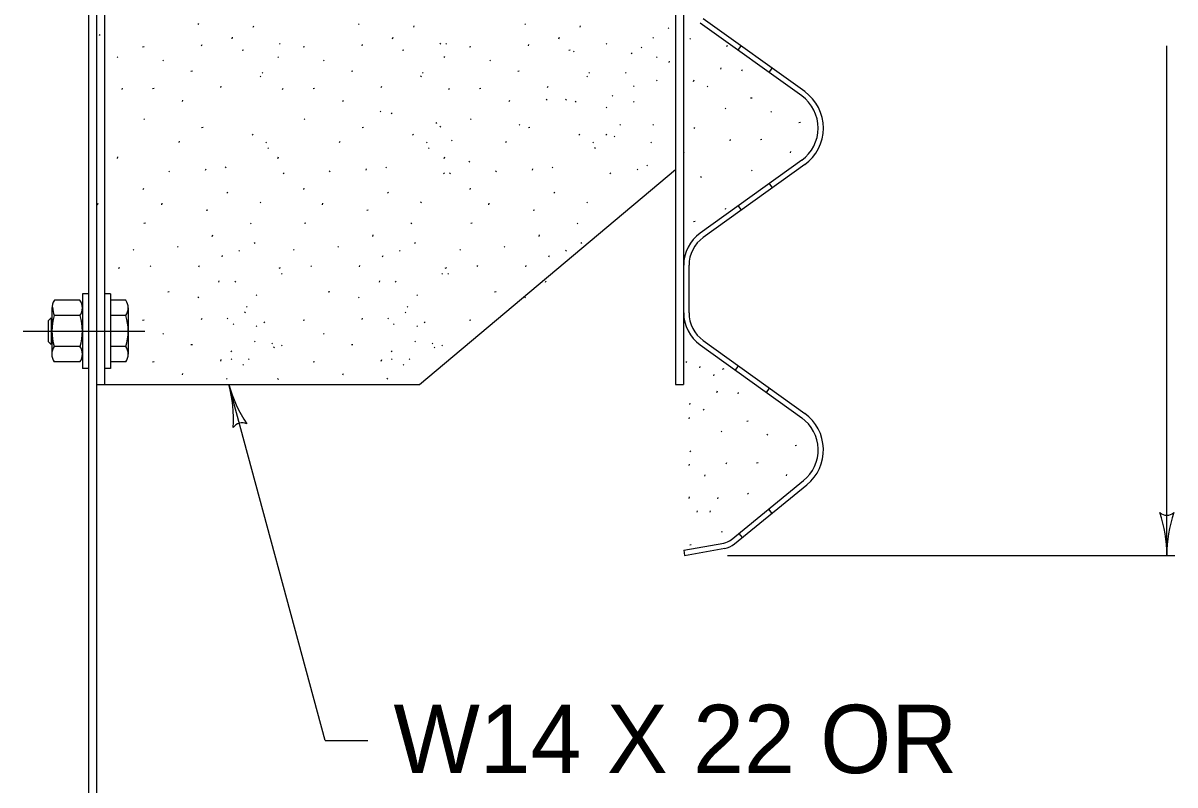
# Model space of a CAD drawing. Extents: x 1000 to 1036.3, y 1000 to 1022.
# Drawn here: x 1028.762 to 1032.133, y 1017.11 to 1019.339 of the extents above; entities that cross this region are included whole.
import ezdxf

# ---------------------------------------------------------------- set-up
doc = ezdxf.new("R2010")
doc.units = 0
doc.layers.add('Level 1', color=7, linetype='Continuous')
doc.layers.add('Level 5', color=7, linetype='Continuous')

msp = doc.modelspace()

# ---------------------------------------------------------------- linework, layer by layer
at = {"layer": 'Level 1'}
for p, q in [((1028.9533, 1020.4065), (1028.9533, 1015.7218)), ((1028.9767, 1020.4065), (1028.9767, 1015.7218)), ((1028.9767, 1020.4065), (1028.9767, 1018.2815)), ((1029.0001, 1020.4065), (1029.0001, 1018.2815)), ((1030.6719, 1020.4065), (1030.6719, 1018.2815)), ((1030.6953, 1020.4065), (1030.6953, 1018.2815)), ((1031.0498, 1019.1382), (1030.7527, 1019.3514)), ((1031.0408, 1019.1256), (1030.7437, 1019.3388)), ((1032.1096, 1017.7815), (1032.1096, 1019.272)), ((1030.8546, 1019.2592), (1030.8637, 1019.2718)), ((1030.9455, 1019.194), (1030.9545, 1019.2066)), ((1031.0408, 1018.9374), (1030.7437, 1018.7243)), ((1029.9219, 1018.2815), (1030.6719, 1018.9108)), ((1031.0498, 1018.9248), (1030.7527, 1018.7116)), ((1030.9455, 1018.869), (1030.9545, 1018.8564)), ((1030.8546, 1018.8038), (1030.8637, 1018.7913)), ((1030.6955, 1018.4913), (1030.6955, 1018.6302)), ((1030.7111, 1018.4913), (1030.7111, 1018.6302)), ((1028.9533, 1018.5471), (1028.9357, 1018.5471)), ((1028.9357, 1018.5471), (1028.9357, 1018.3283)), ((1029.0177, 1018.5471), (1029.0001, 1018.5471)), ((1029.0177, 1018.5471), (1029.0177, 1018.3283)), ((1028.8465, 1018.5063), (1028.8465, 1018.3701)), ((1028.9284, 1018.5279), (1028.8537, 1018.5279)), ((1028.9357, 1018.5053), (1028.9357, 1018.3701)), ((1029.0625, 1018.5279), (1029.0177, 1018.5279)), ((1029.0698, 1018.5053), (1029.0698, 1018.3701)), ((1028.8361, 1018.469), (1028.8439, 1018.4768)), ((1028.8361, 1018.4065), (1028.8361, 1018.469)), ((1028.8439, 1018.4768), (1028.8439, 1018.3987)), ((1028.929, 1018.4828), (1028.8532, 1018.4828)), ((1029.0631, 1018.4828), (1029.0177, 1018.4828)), ((1028.7618, 1018.4378), (1029.1186, 1018.4378)), ((1028.8046, 1018.4378), (1029.0001, 1018.4378)), ((1028.8439, 1018.3987), (1028.8361, 1018.4065)), ((1030.7437, 1018.3972), (1031.0408, 1018.1841)), ((1030.7527, 1018.4098), (1031.0498, 1018.1967)), ((1028.9285, 1018.3926), (1028.8532, 1018.3926)), ((1029.0626, 1018.3926), (1029.0177, 1018.3926)), ((1028.9284, 1018.3475), (1028.8532, 1018.3475)), ((1028.9533, 1018.3283), (1028.9357, 1018.3283)), ((1029.0177, 1018.3283), (1029.0001, 1018.3283)), ((1029.0625, 1018.3475), (1029.0177, 1018.3475)), ((1030.8468, 1018.3233), (1030.8558, 1018.3358)), ((1028.9767, 1018.2815), (1029.9219, 1018.2815)), ((1029.6462, 1017.2403), (1029.3643, 1018.2815)), ((1030.6719, 1018.2815), (1030.6953, 1018.2815)), ((1030.9376, 1018.2581), (1030.9466, 1018.2707)), ((1030.834, 1017.8273), (1031.0463, 1018.0003)), ((1030.8439, 1017.8152), (1031.0563, 1017.9882)), ((1030.9434, 1017.9164), (1030.9533, 1017.9043)), ((1030.8568, 1017.8458), (1030.8666, 1017.8338)), ((1030.6955, 1017.7968), (1030.8128, 1017.8176)), ((1030.6955, 1017.7968), (1030.6982, 1017.7815)), ((1030.6982, 1017.7815), (1030.8155, 1017.8023)), ((1030.8232, 1017.7815), (1032.1333, 1017.7815)), ((1029.6462, 1017.2403), (1029.7712, 1017.2403))]:
    msp.add_line(p, q, dxfattribs=at)
for centre, radius, start, end in [((1030.9733, 1019.0315), 0.1313, 0, 54.3274), ((1030.9733, 1019.0315), 0.1157, 0, 54.3274), ((1030.9733, 1019.0315), 0.1157, 305.6726, 0), ((1030.9733, 1019.0315), 0.1313, 305.6726, 0), ((1030.8112, 1018.6301), 0.1157, 125.6726, 180), ((1030.8112, 1018.6301), 0.1002, 125.6726, 180), ((1028.8856, 1018.5054), 0.0391, 144.7555, 183.8597), ((1029.0027, 1018.528), 0.1562, 187.6216, 196.7794), ((1028.8966, 1018.5054), 0.039, 324.706, 35.2837), ((1029.0307, 1018.5054), 0.039, 324.706, 35.2837), ((1029.0027, 1018.4377), 0.1562, 163.2131, 196.795), ((1028.7794, 1018.4377), 0.1562, 343.2206, 16.7797), ((1028.9135, 1018.4377), 0.1562, 343.2206, 16.7797), ((1030.8112, 1018.4913), 0.1157, 179.9946, 234.3274), ((1030.8112, 1018.4913), 0.1002, 179.9946, 234.3274), ((1028.8851, 1018.3701), 0.0391, 144.7555, 215.2624), ((1028.8966, 1018.3701), 0.039, 324.6935, 35.3065), ((1029.0307, 1018.3701), 0.039, 324.6935, 35.3065), ((1029.7416, 1018.3837), 0.3909, 195.1385, 195.1507), ((1029.7416, 1018.3837), 0.3909, 195.1507, 213.8195), ((1028.9869, 1018.1793), 0.3909, 356.4978, 15.1446), ((1030.9733, 1018.09), 0.1313, 309.164, 54.3274), ((1029.4031, 1018.138), 0.0313, 63.9253, 146.042), ((1030.9733, 1018.09), 0.1157, 309.164, 54.3274), ((1032.1096, 1017.9302), 0.0313, 228.7746, 310.8913), ((1031.7186, 1017.7815), 0.3909, 0, 18.6688), ((1032.5005, 1017.7815), 0.3909, 161.3472, 179.9939), ((1030.8047, 1017.8631), 0.0463, 280.0299, 309.1658), ((1030.8047, 1017.8631), 0.0619, 280.0299, 309.1658), ((1031.7186, 1017.7815), 0.3909, 359.9878, 0)]:
    msp.add_arc(centre, radius, start, end, dxfattribs=at)
at = {"layer": 'Level 5'}
for p, q in [((1029.276, 1019.3348), (1029.2739, 1019.3368)), ((1029.4358, 1019.3266), (1029.4372, 1019.3308)), ((1029.7458, 1019.3348), (1029.7437, 1019.3368)), ((1029.9055, 1019.3266), (1029.9069, 1019.3308)), ((1030.2325, 1019.3348), (1030.2304, 1019.3368)), ((1030.3923, 1019.3266), (1030.3937, 1019.3308)), ((1030.652, 1019.3227), (1030.6499, 1019.3248)), ((1028.9871, 1019.3019), (1028.985, 1019.304)), ((1029.2845, 1019.2718), (1029.2858, 1019.2759)), ((1029.3737, 1019.293), (1029.375, 1019.2972)), ((1029.5144, 1019.2773), (1029.5123, 1019.2794)), ((1029.7543, 1019.2718), (1029.7556, 1019.2759)), ((1029.8434, 1019.293), (1029.8448, 1019.2972)), ((1029.9842, 1019.2773), (1029.9821, 1019.2794)), ((1030.0012, 1019.2773), (1029.9991, 1019.2794)), ((1030.241, 1019.2718), (1030.2423, 1019.2759)), ((1030.3302, 1019.293), (1030.3315, 1019.2972)), ((1030.4709, 1019.2773), (1030.4688, 1019.2794)), ((1030.6068, 1019.2943), (1030.6047, 1019.2964)), ((1030.7155, 1019.2913), (1030.7134, 1019.2933)), ((1030.8238, 1019.2726), (1030.8197, 1019.2705)), ((1029.0394, 1019.2381), (1029.0373, 1019.2402)), ((1029.1162, 1019.2695), (1029.1119, 1019.2686)), ((1029.407, 1019.2598), (1029.4027, 1019.2589)), ((1029.5092, 1019.2381), (1029.5071, 1019.2402)), ((1029.5859, 1019.2695), (1029.5817, 1019.2686)), ((1029.8768, 1019.2598), (1029.8724, 1019.2589)), ((1029.9959, 1019.2381), (1029.9938, 1019.2402)), ((1030.0727, 1019.2695), (1030.0684, 1019.2686)), ((1030.3635, 1019.2598), (1030.3592, 1019.2589)), ((1030.3747, 1019.2548), (1030.3726, 1019.2568)), ((1030.5445, 1019.2491), (1030.5424, 1019.2512)), ((1030.5728, 1019.2661), (1030.5707, 1019.2682)), ((1030.6181, 1019.2378), (1030.616, 1019.2398)), ((1029.1733, 1019.2284), (1029.1712, 1019.2305)), ((1029.643, 1019.2284), (1029.6409, 1019.2305)), ((1030.1298, 1019.2284), (1030.1277, 1019.2305)), ((1030.6528, 1019.223), (1030.6543, 1019.2272)), ((1030.8041, 1019.2037), (1030.8055, 1019.2078)), ((1029.2577, 1019.1979), (1029.2534, 1019.197)), ((1029.4578, 1019.1811), (1029.4558, 1019.1832)), ((1029.4635, 1019.1924), (1029.4614, 1019.1945)), ((1029.7274, 1019.1979), (1029.7232, 1019.197)), ((1029.9276, 1019.1811), (1029.9255, 1019.1832)), ((1029.9333, 1019.1924), (1029.9312, 1019.1945)), ((1030.2142, 1019.1979), (1030.2099, 1019.197)), ((1030.4143, 1019.1811), (1030.4123, 1019.1832)), ((1030.42, 1019.1924), (1030.4179, 1019.1945)), ((1030.5275, 1019.1925), (1030.5254, 1019.1946)), ((1030.6181, 1019.1698), (1030.616, 1019.1719)), ((1030.7245, 1019.1682), (1030.7259, 1019.1723)), ((1030.8661, 1019.1992), (1030.8674, 1019.2033)), ((1029.0518, 1019.1441), (1029.0533, 1019.1483)), ((1029.1453, 1019.1477), (1029.141, 1019.1468)), ((1029.3407, 1019.1499), (1029.3421, 1019.1541)), ((1029.5216, 1019.1441), (1029.523, 1019.1483)), ((1029.615, 1019.1477), (1029.6108, 1019.1468)), ((1029.8104, 1019.1499), (1029.8118, 1019.1541)), ((1030.0083, 1019.1441), (1030.0098, 1019.1483)), ((1030.1018, 1019.1477), (1030.0975, 1019.1468)), ((1030.2972, 1019.1499), (1030.2986, 1019.1541)), ((1030.5502, 1019.1528), (1030.5481, 1019.1549)), ((1030.7664, 1019.1519), (1030.7643, 1019.154)), ((1029.2283, 1019.1093), (1029.2297, 1019.1134)), ((1029.698, 1019.1093), (1029.6994, 1019.1134)), ((1030.1848, 1019.1093), (1030.1862, 1019.1134)), ((1030.2955, 1019.1133), (1030.2934, 1019.1153)), ((1030.3521, 1019.1133), (1030.35, 1019.1153)), ((1030.3803, 1019.1076), (1030.3783, 1019.1097)), ((1030.4879, 1019.1246), (1030.4858, 1019.1267)), ((1030.5502, 1019.1076), (1030.5481, 1019.1097)), ((1030.8955, 1019.1195), (1030.8913, 1019.1186)), ((1029.8088, 1019.0793), (1029.8067, 1019.0813)), ((1029.8427, 1019.0737), (1029.8406, 1019.0758)), ((1030.4709, 1019.0906), (1030.4688, 1019.0927)), ((1030.8188, 1019.0881), (1030.8167, 1019.0902)), ((1030.9526, 1019.0784), (1030.9505, 1019.0805)), ((1029.117, 1019.0563), (1029.1149, 1019.0583)), ((1029.5868, 1019.0563), (1029.5847, 1019.0583)), ((1029.9728, 1019.0453), (1029.9708, 1019.0474)), ((1029.9842, 1019.034), (1029.9821, 1019.0361)), ((1030.0735, 1019.0563), (1030.0714, 1019.0583)), ((1030.2163, 1019.0397), (1030.2142, 1019.0418)), ((1030.5105, 1019.0397), (1030.5084, 1019.0418)), ((1030.6068, 1019.0397), (1030.6047, 1019.0418)), ((1031.037, 1019.0479), (1031.0328, 1019.047)), ((1029.2888, 1019.0336), (1029.2844, 1019.0326)), ((1029.4352, 1019.0113), (1029.4331, 1019.0134)), ((1029.7585, 1019.0336), (1029.7542, 1019.0326)), ((1029.9049, 1019.0113), (1029.9028, 1019.0134)), ((1030.2453, 1019.0336), (1030.2409, 1019.0326)), ((1030.3917, 1019.0113), (1030.3896, 1019.0134)), ((1030.4709, 1019.0113), (1030.4688, 1019.0134)), ((1030.4936, 1019.0058), (1030.4915, 1019.0078)), ((1030.7277, 1019.03), (1030.7256, 1019.0321)), ((1029.2186, 1018.9893), (1029.2199, 1018.9935)), ((1029.4748, 1018.9887), (1029.4728, 1018.9908)), ((1029.4805, 1018.9717), (1029.4784, 1018.9738)), ((1029.6883, 1018.9893), (1029.6897, 1018.9935)), ((1029.9446, 1018.9887), (1029.9425, 1018.9908)), ((1029.9503, 1018.9717), (1029.9482, 1018.9738)), ((1030.0182, 1018.9944), (1030.0161, 1018.9965)), ((1030.1751, 1018.9893), (1030.1764, 1018.9935)), ((1030.4313, 1018.9887), (1030.4293, 1018.9908)), ((1030.437, 1018.9717), (1030.4349, 1018.9738)), ((1030.6011, 1018.9888), (1030.599, 1018.9908)), ((1030.8312, 1018.9941), (1030.8326, 1018.9983)), ((1030.9246, 1018.9977), (1030.9203, 1018.9968)), ((1029.0383, 1018.9429), (1029.0397, 1018.9471)), ((1029.508, 1018.9429), (1029.5094, 1018.9471)), ((1029.9948, 1018.9429), (1029.9962, 1018.9471)), ((1030.6954, 1018.9573), (1030.6968, 1018.9615)), ((1031.0076, 1018.9593), (1031.009, 1018.9634)), ((1029.1907, 1018.9034), (1029.1886, 1018.9055)), ((1029.2961, 1018.9081), (1029.2975, 1018.9123)), ((1029.356, 1018.9151), (1029.3539, 1018.9172)), ((1029.6604, 1018.9034), (1029.6583, 1018.9055)), ((1029.7658, 1018.9081), (1029.7673, 1018.9123)), ((1029.8258, 1018.9151), (1029.8237, 1018.9172)), ((1030.0691, 1018.9322), (1030.067, 1018.9343)), ((1030.1472, 1018.9034), (1030.1451, 1018.9055)), ((1030.2526, 1018.9081), (1030.254, 1018.9123)), ((1030.3125, 1018.9151), (1030.3104, 1018.9172)), ((1030.5615, 1018.9095), (1030.5594, 1018.9116)), ((1030.5898, 1018.9208), (1030.5877, 1018.9229)), ((1030.8963, 1018.9063), (1030.8943, 1018.9083)), ((1029.5258, 1018.8981), (1029.5237, 1018.9002)), ((1029.9955, 1018.8981), (1029.9934, 1018.9002)), ((1030.0125, 1018.8981), (1030.0104, 1018.9002)), ((1030.4823, 1018.8981), (1030.4802, 1018.9002)), ((1030.7471, 1018.8869), (1030.745, 1018.889)), ((1029.1138, 1018.852), (1029.1153, 1018.8562)), ((1029.3616, 1018.8415), (1029.3595, 1018.8436)), ((1029.5836, 1018.852), (1029.585, 1018.8562)), ((1029.8313, 1018.8415), (1029.8293, 1018.8436)), ((1030.0703, 1018.852), (1030.0718, 1018.8562)), ((1030.3181, 1018.8415), (1030.316, 1018.8436)), ((1028.9801, 1018.8075), (1028.9815, 1018.8117)), ((1029.1682, 1018.8075), (1029.1695, 1018.8117)), ((1029.4578, 1018.8133), (1029.4558, 1018.8153)), ((1029.6379, 1018.8075), (1029.6393, 1018.8117)), ((1029.9276, 1018.8133), (1029.9255, 1018.8153)), ((1030.1247, 1018.8075), (1030.126, 1018.8117)), ((1030.4143, 1018.8133), (1030.4123, 1018.8153)), ((1029.3023, 1018.7918), (1029.298, 1018.7908)), ((1029.7721, 1018.7918), (1029.7678, 1018.7908)), ((1030.2588, 1018.7918), (1030.2545, 1018.7908)), ((1030.8182, 1018.7947), (1030.819, 1018.7971)), ((1029.1201, 1018.7531), (1029.1158, 1018.7522)), ((1029.4295, 1018.751), (1029.4274, 1018.7531)), ((1029.5898, 1018.7531), (1029.5855, 1018.7522)), ((1029.8993, 1018.751), (1029.8972, 1018.7531)), ((1030.0766, 1018.7531), (1030.0723, 1018.7522)), ((1030.386, 1018.751), (1030.3839, 1018.7531)), ((1030.7288, 1018.7578), (1030.7245, 1018.7569)), ((1028.9785, 1018.7008), (1028.9767, 1018.7004)), ((1029.3155, 1018.7147), (1029.3169, 1018.7188)), ((1029.7853, 1018.7147), (1029.7867, 1018.7188)), ((1030.272, 1018.7147), (1030.2734, 1018.7188)), ((1029.0861, 1018.6745), (1029.084, 1018.6766)), ((1029.2158, 1018.6829), (1029.2138, 1018.685)), ((1029.3956, 1018.6718), (1029.3935, 1018.6738)), ((1029.4408, 1018.6943), (1029.4388, 1018.6964)), ((1029.5558, 1018.6745), (1029.5538, 1018.6766)), ((1029.6856, 1018.6829), (1029.6835, 1018.685)), ((1029.8653, 1018.6718), (1029.8633, 1018.6738)), ((1029.9106, 1018.6943), (1029.9085, 1018.6964)), ((1030.0426, 1018.6745), (1030.0405, 1018.6766)), ((1030.1723, 1018.6829), (1030.1703, 1018.685)), ((1030.3521, 1018.6718), (1030.35, 1018.6738)), ((1030.3973, 1018.6943), (1030.3953, 1018.6964)), ((1029.3446, 1018.6548), (1029.3459, 1018.6589)), ((1029.8143, 1018.6548), (1029.8157, 1018.6589)), ((1030.3011, 1018.6548), (1030.3024, 1018.6589)), ((1029.0445, 1018.6226), (1029.0403, 1018.6205)), ((1029.1361, 1018.6268), (1029.134, 1018.6288)), ((1029.2768, 1018.6257), (1029.2781, 1018.6298)), ((1029.5143, 1018.6226), (1029.5101, 1018.6205)), ((1029.5201, 1018.6038), (1029.518, 1018.6059)), ((1029.6058, 1018.6268), (1029.6038, 1018.6288)), ((1029.7465, 1018.6257), (1029.7478, 1018.6298)), ((1029.9898, 1018.6038), (1029.9878, 1018.6059)), ((1030.001, 1018.6226), (1029.9968, 1018.6205)), ((1030.0068, 1018.6038), (1030.0048, 1018.6059)), ((1030.0926, 1018.6268), (1030.0905, 1018.6288)), ((1030.2333, 1018.6257), (1030.2346, 1018.6298)), ((1029.3349, 1018.5808), (1029.3363, 1018.5848)), ((1029.3843, 1018.5812), (1029.3822, 1018.5833)), ((1029.8047, 1018.5808), (1029.8061, 1018.5848)), ((1029.854, 1018.5812), (1029.8519, 1018.5833)), ((1030.2914, 1018.5808), (1030.2928, 1018.5848)), ((1029.1898, 1018.5527), (1029.1856, 1018.5518)), ((1029.276, 1018.5348), (1029.2739, 1018.5368)), ((1029.4465, 1018.5416), (1029.4444, 1018.5437)), ((1029.6596, 1018.5527), (1029.6553, 1018.5518)), ((1029.7458, 1018.5348), (1029.7437, 1018.5368)), ((1029.9163, 1018.5416), (1029.9142, 1018.5437)), ((1030.1463, 1018.5527), (1030.1421, 1018.5518)), ((1030.2325, 1018.5348), (1030.2304, 1018.5368)), ((1029.4183, 1018.5076), (1029.4162, 1018.5097)), ((1029.888, 1018.5076), (1029.8859, 1018.5097)), ((1029.1162, 1018.4695), (1029.1119, 1018.4686)), ((1029.2845, 1018.4718), (1029.2858, 1018.4759)), ((1029.3616, 1018.4737), (1029.3595, 1018.4758)), ((1029.4126, 1018.4906), (1029.4105, 1018.4927)), ((1029.4692, 1018.4623), (1029.4671, 1018.4644)), ((1029.5859, 1018.4695), (1029.5817, 1018.4686)), ((1029.7543, 1018.4718), (1029.7556, 1018.4759)), ((1029.8313, 1018.4737), (1029.8293, 1018.4758)), ((1029.8823, 1018.4906), (1029.8803, 1018.4927)), ((1029.9389, 1018.4623), (1029.9368, 1018.4644)), ((1030.0727, 1018.4695), (1030.0684, 1018.4686)), ((1029.1733, 1018.4284), (1029.1712, 1018.4305)), ((1029.3786, 1018.4567), (1029.3765, 1018.4588)), ((1029.4465, 1018.451), (1029.4444, 1018.4531)), ((1029.643, 1018.4284), (1029.6409, 1018.4305)), ((1029.8483, 1018.4567), (1029.8463, 1018.4588)), ((1029.9163, 1018.451), (1029.9142, 1018.4531)), ((1029.2577, 1018.3979), (1029.2534, 1018.397)), ((1029.4408, 1018.4058), (1029.4388, 1018.4078)), ((1029.4918, 1018.4001), (1029.4898, 1018.4022)), ((1029.5201, 1018.3944), (1029.518, 1018.3965)), ((1029.7274, 1018.3979), (1029.7232, 1018.397)), ((1029.9106, 1018.4058), (1029.9085, 1018.4078)), ((1029.9616, 1018.4001), (1029.9595, 1018.4022)), ((1029.9898, 1018.3944), (1029.9878, 1018.3965)), ((1029.3729, 1018.3774), (1029.3708, 1018.3795)), ((1029.4974, 1018.3888), (1029.4953, 1018.3908)), ((1029.8427, 1018.3774), (1029.8406, 1018.3795)), ((1029.9672, 1018.3888), (1029.9651, 1018.3908)), ((1029.1453, 1018.3477), (1029.141, 1018.3468)), ((1029.3407, 1018.3499), (1029.3421, 1018.3541)), ((1029.3729, 1018.3548), (1029.3708, 1018.3568)), ((1029.4069, 1018.3378), (1029.4048, 1018.3399)), ((1029.4239, 1018.3548), (1029.4218, 1018.3568)), ((1029.615, 1018.3477), (1029.6108, 1018.3468)), ((1029.8104, 1018.3499), (1029.8118, 1018.3541)), ((1029.8427, 1018.3548), (1029.8406, 1018.3568)), ((1029.8767, 1018.3378), (1029.8746, 1018.3399)), ((1029.8937, 1018.3548), (1029.8916, 1018.3568)), ((1030.7042, 1018.3461), (1030.7021, 1018.3482)), ((1030.7424, 1018.3303), (1030.7438, 1018.3344)), ((1029.2283, 1018.3093), (1029.2297, 1018.3134)), ((1029.3593, 1018.2968), (1029.3573, 1018.2989)), ((1029.5091, 1018.2965), (1029.507, 1018.2986)), ((1029.698, 1018.3093), (1029.6994, 1018.3134)), ((1029.8291, 1018.2968), (1029.827, 1018.2989)), ((1030.7835, 1018.3065), (1030.7849, 1018.3107)), ((1030.8125, 1018.3274), (1030.8083, 1018.3253)), ((1030.7928, 1018.2585), (1030.7942, 1018.2626)), ((1030.7132, 1018.223), (1030.7146, 1018.2272)), ((1030.8548, 1018.254), (1030.8561, 1018.2581)), ((1030.7551, 1018.2068), (1030.753, 1018.2088)), ((1030.711, 1018.1811), (1030.7124, 1018.1853)), ((1030.8842, 1018.1743), (1030.8799, 1018.1734)), ((1030.8074, 1018.1429), (1030.8053, 1018.145)), ((1030.9413, 1018.1333), (1030.9392, 1018.1353)), ((1031.0257, 1018.1028), (1031.0214, 1018.1018)), ((1030.7163, 1018.0848), (1030.7143, 1018.0869)), ((1030.711, 1018.0447), (1030.7124, 1018.0488)), ((1030.8198, 1018.0489), (1030.8213, 1018.0531)), ((1030.9133, 1018.0525), (1030.909, 1018.0516)), ((1030.7571, 1018.0128), (1030.7585, 1018.0169)), ((1030.9963, 1018.0141), (1030.9977, 1018.0183)), ((1030.885, 1017.9611), (1030.8829, 1017.9632)), ((1030.711, 1017.9484), (1030.7124, 1017.9526)), ((1030.7953, 1017.9466), (1030.7968, 1017.9508)), ((1030.7346, 1017.9077), (1030.736, 1017.9118)), ((1030.7728, 1017.9077), (1030.7743, 1017.9118)), ((1030.8068, 1017.8495), (1030.8077, 1017.8519)), ((1030.7174, 1017.8127), (1030.7132, 1017.8118))]:
    msp.add_line(p, q, dxfattribs=at)

# ---------------------------------------------------------------- texts
at = {"layer": 'Level 1'}
msp.add_text('W14 X 22 OR', height=0.2, dxfattribs=at).set_placement((1029.8463, 1017.1445))

doc.saveas('drawing.dxf')
